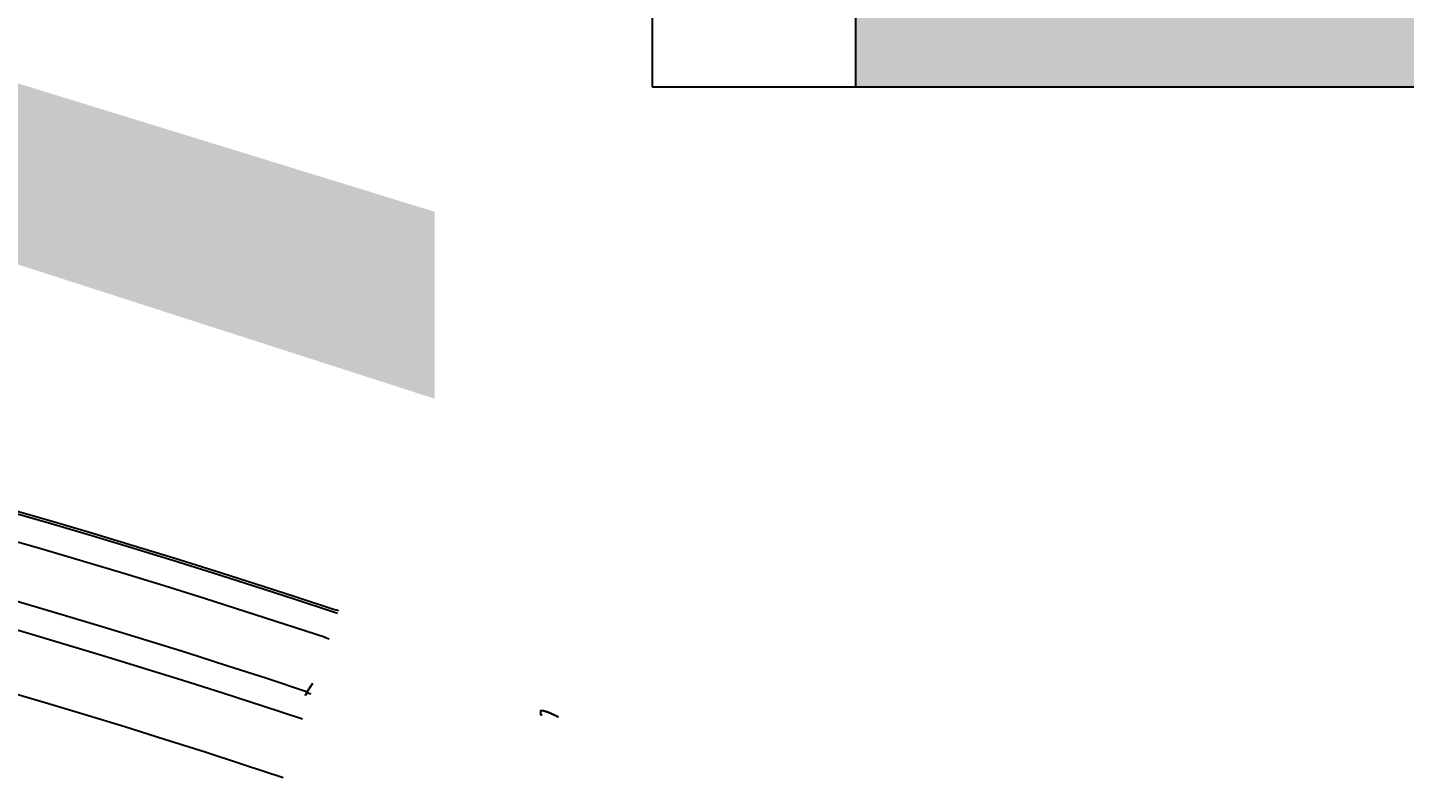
# Model space of a CAD drawing. Header units: millimetres. Extents: x 2698011 to 2856548, y 1019778 to 1210064.
# Drawn here: x 2792746.4 to 2792869.3, y 1124039.9 to 1124106.8 of the extents above; entities that cross this region are included whole.
import ezdxf
from ezdxf.enums import TextEntityAlignment as Align

# ---------------------------------------------------------------- set-up
doc = ezdxf.new("R2010")
doc.units = ezdxf.units.MM
doc.layers.add('_ textos', color=9, linetype='Continuous', lineweight=5)
for name, color, linetype in [('Bloques borde', 9, 'Continuous'), ('Y_ CAJAS', 9, 'Continuous'), ('Y_ Perfiles planta', 9, 'Continuous')]:
    doc.layers.add(name, color=color, linetype=linetype)
doc.styles.add('ARIAL NARROW', font='ARIALN.TTF')

# ---------------------------------------------------------------- blocks, each defined once
blk = doc.blocks.new('CO ALURA_  2500 tras 1120 CE ESQ - Inc')
at = {"layer": 'Bloques borde', "linetype": 'Continuous'}
for p, q in [((0.48018, -0.08459), (0.48058, -0.08445)), ((0.48018, -0.08459), (0.48058, -0.08445)), ((0.48021, -0.08454), (0.48076, -0.08542)), ((0.48021, -0.08454), (0.48076, -0.08542)), ((0.48062, -0.08454), (0.48061, -0.08454)), ((0.48062, -0.08454), (0.48061, -0.08454)), ((0.48188, -0.08948), (0.48222, -0.08937)), ((0.48188, -0.08948), (0.48222, -0.08937)), ((0.48269, -0.09174), (0.48297, -0.09165)), ((0.48269, -0.09174), (0.48297, -0.09165)), ((0.48304, -0.09187), (0.48278, -0.09196)), ((0.48304, -0.09187), (0.48278, -0.09196))]:
    blk.add_line(p, q, dxfattribs=at)
at = {"layer": 'Bloques borde'}
for points in [[(0.50267, -0.08236, 0), (0.50267, -0.08236, 0), (0.50267, -0.08237, 0), (0.50267, -0.08237, 0), (0.50267, -0.08237, 0), (0.50267, -0.08238, 0), (0.50267, -0.08238, 0), (0.50267, -0.08239, 0), (0.50267, -0.08239, 0), (0.50267, -0.0824, 0), (0.50267, -0.0824, 0), (0.50257, -0.08241, 0), (0.50257, -0.08241, 0), (0.50257, -0.08241, 0), (0.50257, -0.08242, 0), (0.50257, -0.08242, 0), (0.50257, -0.08243, 0), (0.50257, -0.08243, 0), (0.50257, -0.08244, 0), (0.50257, -0.08244, 0), (0.50257, -0.08244, 0), (0.50257, -0.08245, 0), (0.50257, -0.08245, 0), (0.50247, -0.08246, 0), (0.50247, -0.08246, 0), (0.50247, -0.08247, 0), (0.50247, -0.08247, 0), (0.50247, -0.08247, 0), (0.50247, -0.08248, 0), (0.50247, -0.08248, 0), (0.50247, -0.08249, 0), (0.50247, -0.08249, 0), (0.50247, -0.08249, 0), (0.50247, -0.0825, 0), (0.50247, -0.0825, 0), (0.50237, -0.08251, 0), (0.50237, -0.08251, 0), (0.50237, -0.08252, 0), (0.50237, -0.08252, 0), (0.50237, -0.08252, 0), (0.50237, -0.08253, 0), (0.50237, -0.08253, 0), (0.50237, -0.08253, 0), (0.50237, -0.08254, 0), (0.50237, -0.08254, 0), (0.50237, -0.08255, 0), (0.50237, -0.08255, 0), (0.50227, -0.08255, 0), (0.50227, -0.08256, 0), (0.50227, -0.08256, 0), (0.50227, -0.08257, 0), (0.50227, -0.08257, 0), (0.50227, -0.08257, 0), (0.50227, -0.08258, 0), (0.50227, -0.08258, 0), (0.50227, -0.08258, 0), (0.50227, -0.08259, 0), (0.50227, -0.08259, 0), (0.50227, -0.0826, 0), (0.50227, -0.0826, 0), (0.50217, -0.0826, 0), (0.50217, -0.08261, 0), (0.50217, -0.08261, 0), (0.50217, -0.08261, 0), (0.50217, -0.08262, 0), (0.50217, -0.08262, 0), (0.50217, -0.08263, 0), (0.50217, -0.08263, 0), (0.50217, -0.08263, 0), (0.50217, -0.08264, 0), (0.50217, -0.08264, 0), (0.50217, -0.08264, 0), (0.50217, -0.08265, 0), (0.50207, -0.08265, 0), (0.50207, -0.08265, 0), (0.50207, -0.08266, 0), (0.50207, -0.08266, 0), (0.50207, -0.08266, 0), (0.50207, -0.08267, 0), (0.50207, -0.08267, 0), (0.50207, -0.08267, 0), (0.50207, -0.08268, 0), (0.50207, -0.08268, 0), (0.50207, -0.08268, 0), (0.50207, -0.08269, 0), (0.50207, -0.08269, 0), (0.50207, -0.08269, 0), (0.50197, -0.0827, 0), (0.50197, -0.0827, 0), (0.50197, -0.0827, 0), (0.50197, -0.08271, 0), (0.50197, -0.08271, 0), (0.50197, -0.08271, 0), (0.50197, -0.08272, 0), (0.50197, -0.08272, 0), (0.50197, -0.08272, 0), (0.50197, -0.08272, 0), (0.50197, -0.08273, 0), (0.50197, -0.08273, 0), (0.50197, -0.08273, 0), (0.50197, -0.08274, 0), (0.50187, -0.08274, 0), (0.50187, -0.08274, 0), (0.50187, -0.08275, 0), (0.50187, -0.08275, 0), (0.50187, -0.08275, 0), (0.50187, -0.08275, 0), (0.50187, -0.08276, 0), (0.50187, -0.08276, 0), (0.50187, -0.08276, 0), (0.50187, -0.08276, 0), (0.50187, -0.08277, 0), (0.50187, -0.08277, 0), (0.50187, -0.08277, 0), (0.50187, -0.08278, 0), (0.50187, -0.08278, 0), (0.50177, -0.08278, 0), (0.50177, -0.08278, 0), (0.50177, -0.08279, 0), (0.50177, -0.08279, 0), (0.50177, -0.08279, 0), (0.50177, -0.08279, 0), (0.50177, -0.0828, 0), (0.50177, -0.0828, 0), (0.50177, -0.0828, 0), (0.50177, -0.0828, 0), (0.50177, -0.08281, 0), (0.50177, -0.08281, 0), (0.50177, -0.08281, 0), (0.50177, -0.08281, 0), (0.50177, -0.08282, 0), (0.50177, -0.08282, 0), (0.50167, -0.08282, 0), (0.50167, -0.08282, 0), (0.50167, -0.08283, 0), (0.50167, -0.08283, 0), (0.50167, -0.08283, 0), (0.50167, -0.08283, 0), (0.50167, -0.08283, 0), (0.50167, -0.08284, 0), (0.50167, -0.08284, 0), (0.50167, -0.08284, 0), (0.50167, -0.08284, 0), (0.50167, -0.08285, 0), (0.50167, -0.08285, 0), (0.50167, -0.08285, 0), (0.50167, -0.08285, 0), (0.50167, -0.08285, 0), (0.50157, -0.08286, 0), (0.50157, -0.08286, 0), (0.50157, -0.08286, 0), (0.50157, -0.08286, 0), (0.50157, -0.08286, 0), (0.50157, -0.08287, 0), (0.50157, -0.08287, 0), (0.50157, -0.08287, 0), (0.50157, -0.08287, 0), (0.50157, -0.08287, 0), (0.50157, -0.08287, 0), (0.50157, -0.08288, 0), (0.50157, -0.08288, 0), (0.50157, -0.08288, 0), (0.50157, -0.08288, 0), (0.50157, -0.08288, 0), (0.50157, -0.08288, 0), (0.50157, -0.08289, 0), (0.50157, -0.08289, 0), (0.50147, -0.08289, 0), (0.50147, -0.08289, 0), (0.50147, -0.08289, 0), (0.50147, -0.08289, 0), (0.50147, -0.0829, 0), (0.50147, -0.0829, 0), (0.50147, -0.0829, 0), (0.50147, -0.0829, 0), (0.50147, -0.0829, 0), (0.50147, -0.0829, 0), (0.50147, -0.08291, 0), (0.50147, -0.08291, 0), (0.50147, -0.08291, 0), (0.50147, -0.08291, 0), (0.50147, -0.08291, 0), (0.50147, -0.08291, 0), (0.50147, -0.08291, 0), (0.50147, -0.08291, 0), (0.50147, -0.08292, 0), (0.50147, -0.08292, 0), (0.50137, -0.08292, 0), (0.50137, -0.08292, 0), (0.50137, -0.08292, 0), (0.50137, -0.08292, 0), (0.50137, -0.08292, 0), (0.50137, -0.08292, 0), (0.50137, -0.08293, 0), (0.50137, -0.08293, 0), (0.50137, -0.08293, 0), (0.50137, -0.08293, 0), (0.50137, -0.08293, 0), (0.50137, -0.08293, 0), (0.50137, -0.08293, 0), (0.50137, -0.08293, 0), (0.50137, -0.08293, 0), (0.50137, -0.08293, 0), (0.50137, -0.08294, 0), (0.50137, -0.08294, 0), (0.50137, -0.08294, 0), (0.50137, -0.08294, 0), (0.50137, -0.08294, 0), (0.50137, -0.08294, 0), (0.50127, -0.08294, 0), (0.50127, -0.08294, 0), (0.50127, -0.08294, 0), (0.50127, -0.08294, 0), (0.50127, -0.08294, 0), (0.50127, -0.08294, 0), (0.50127, -0.08294, 0), (0.50127, -0.08295, 0), (0.50127, -0.08295, 0), (0.50127, -0.08295, 0), (0.50127, -0.08295, 0), (0.50127, -0.08295, 0), (0.50127, -0.08295, 0), (0.50127, -0.08295, 0), (0.50127, -0.08295, 0), (0.50127, -0.08295, 0), (0.50127, -0.08295, 0), (0.50127, -0.08295, 0), (0.50127, -0.08295, 0), (0.50127, -0.08295, 0), (0.50127, -0.08295, 0), (0.50127, -0.08295, 0), (0.50127, -0.08295, 0), (0.50127, -0.08295, 0), (0.50127, -0.08295, 0), (0.50127, -0.08295, 0), (0.50117, -0.08295, 0), (0.50117, -0.08295, 0), (0.50117, -0.08295, 0), (0.50117, -0.08295, 0), (0.50117, -0.08295, 0), (0.50117, -0.08295, 0), (0.50117, -0.08295, 0), (0.50117, -0.08295, 0), (0.50117, -0.08295, 0), (0.50117, -0.08295, 0), (0.50117, -0.08295, 0), (0.50117, -0.08295, 0), (0.50117, -0.08295, 0), (0.50117, -0.08295, 0), (0.50117, -0.08295, 0), (0.50117, -0.08295, 0), (0.50117, -0.08295, 0), (0.50117, -0.08295, 0), (0.50117, -0.08295, 0), (0.50117, -0.08295, 0), (0.50117, -0.08295, 0), (0.50117, -0.08295, 0), (0.50117, -0.08295, 0), (0.50117, -0.08295, 0), (0.50117, -0.08295, 0), (0.50117, -0.08295, 0), (0.50117, -0.08295, 0), (0.50117, -0.08295, 0), (0.50117, -0.08295, 0), (0.50117, -0.08295, 0), (0.50117, -0.08295, 0), (0.50117, -0.08295, 0), (0.50117, -0.08295, 0), (0.50117, -0.08295, 0), (0.50117, -0.08295, 0), (0.50107, -0.08295, 0), (0.50107, -0.08295, 0), (0.50107, -0.08295, 0), (0.50107, -0.08295, 0), (0.50107, -0.08295, 0), (0.50107, -0.08294, 0), (0.50107, -0.08294, 0), (0.50107, -0.08294, 0), (0.50107, -0.08294, 0), (0.50107, -0.08294, 0), (0.50107, -0.08294, 0), (0.50107, -0.08294, 0), (0.50107, -0.08294, 0), (0.50107, -0.08294, 0), (0.50107, -0.08294, 0), (0.50107, -0.08294, 0), (0.50107, -0.08294, 0), (0.50107, -0.08294, 0), (0.50107, -0.08293, 0), (0.50107, -0.08293, 0), (0.50107, -0.08293, 0), (0.50107, -0.08293, 0), (0.50107, -0.08293, 0), (0.50107, -0.08293, 0), (0.50107, -0.08293, 0), (0.50107, -0.08293, 0), (0.50107, -0.08293, 0), (0.50107, -0.08293, 0), (0.50107, -0.08292, 0), (0.50107, -0.08292, 0), (0.50107, -0.08292, 0), (0.50107, -0.08292, 0), (0.50107, -0.08292, 0), (0.50107, -0.08292, 0), (0.50107, -0.08292, 0), (0.50107, -0.08292, 0), (0.50107, -0.08291, 0), (0.50107, -0.08291, 0), (0.50107, -0.08291, 0), (0.50107, -0.08291, 0), (0.50107, -0.08291, 0), (0.50107, -0.08291, 0), (0.50107, -0.08291, 0), (0.50107, -0.0829, 0), (0.50107, -0.0829, 0), (0.50107, -0.0829, 0), (0.50107, -0.0829, 0), (0.50107, -0.0829, 0), (0.50107, -0.0829, 0), (0.50107, -0.0829, 0), (0.50107, -0.08289, 0), (0.50107, -0.08289, 0), (0.50107, -0.08289, 0), (0.50107, -0.08289, 0), (0.50107, -0.08289, 0), (0.50107, -0.08289, 0), (0.50107, -0.08288, 0), (0.50107, -0.08288, 0), (0.50107, -0.08288, 0), (0.50107, -0.08288, 0), (0.50107, -0.08288, 0), (0.50107, -0.08288, 0), (0.50107, -0.08287, 0), (0.50107, -0.08287, 0), (0.50107, -0.08287, 0), (0.50107, -0.08287, 0), (0.50107, -0.08287, 0), (0.50107, -0.08286, 0), (0.50107, -0.08286, 0), (0.50107, -0.08286, 0), (0.50107, -0.08286, 0), (0.50107, -0.08286, 0), (0.50107, -0.08285, 0), (0.50107, -0.08285, 0), (0.50107, -0.08285, 0), (0.50107, -0.08285, 0), (0.50107, -0.08285, 0), (0.50107, -0.08284, 0), (0.50107, -0.08284, 0), (0.50107, -0.08284, 0), (0.50107, -0.08284, 0), (0.50107, -0.08283, 0), (0.50107, -0.08283, 0), (0.50107, -0.08283, 0), (0.50107, -0.08283, 0), (0.50107, -0.08283, 0), (0.50107, -0.08282, 0), (0.50107, -0.08282, 0), (0.50107, -0.08282, 0), (0.50107, -0.08282, 0), (0.50107, -0.08281, 0), (0.50107, -0.08281, 0), (0.50107, -0.08281, 0), (0.50107, -0.08281, 0), (0.50107, -0.0828, 0), (0.50107, -0.0828, 0), (0.50107, -0.0828, 0), (0.50107, -0.0828, 0), (0.50107, -0.08279, 0), (0.50107, -0.08279, 0), (0.50107, -0.08279, 0), (0.50107, -0.08279, 0), (0.50107, -0.08278, 0), (0.50107, -0.08278, 0), (0.50107, -0.08278, 0), (0.50107, -0.08278, 0), (0.50107, -0.08277, 0), (0.50107, -0.08277, 0), (0.50107, -0.08277, 0), (0.50107, -0.08276, 0), (0.50107, -0.08276, 0), (0.50107, -0.08276, 0), (0.50107, -0.08276, 0), (0.50107, -0.08275, 0), (0.50107, -0.08275, 0), (0.50107, -0.08275, 0), (0.50107, -0.08274, 0), (0.50107, -0.08274, 0), (0.50107, -0.08274, 0), (0.50107, -0.08274, 0), (0.50107, -0.08273, 0), (0.50107, -0.08273, 0), (0.50107, -0.08273, 0), (0.50107, -0.08272, 0), (0.50107, -0.08272, 0), (0.50107, -0.08272, 0), (0.50107, -0.08271, 0), (0.50107, -0.08271, 0), (0.50107, -0.08271, 0), (0.50107, -0.08271, 0), (0.50107, -0.0827, 0), (0.50107, -0.0827, 0), (0.50107, -0.0827, 0), (0.50107, -0.08269, 0), (0.50107, -0.08269, 0), (0.50107, -0.08269, 0), (0.50107, -0.08268, 0), (0.50107, -0.08268, 0), (0.50107, -0.08268, 0), (0.50107, -0.08267, 0), (0.50107, -0.08267, 0), (0.50107, -0.08267, 0), (0.50107, -0.08266, 0), (0.50107, -0.08266, 0), (0.50107, -0.08266, 0), (0.50107, -0.08265, 0), (0.50107, -0.08265, 0), (0.50107, -0.08265, 0), (0.50107, -0.08264, 0), (0.50107, -0.08264, 0), (0.50107, -0.08264, 0), (0.50107, -0.08263, 0), (0.50107, -0.08263, 0), (0.50107, -0.08262, 0), (0.50107, -0.08262, 0), (0.50107, -0.08262, 0), (0.50107, -0.08261, 0), (0.50107, -0.08261, 0), (0.50107, -0.08261, 0), (0.50107, -0.0826, 0), (0.50107, -0.0826, 0), (0.50107, -0.0826, 0), (0.50117, -0.08259, 0), (0.50117, -0.08259, 0), (0.50117, -0.08258, 0), (0.50117, -0.08258, 0), (0.50117, -0.08258, 0), (0.50117, -0.08257, 0), (0.50117, -0.08257, 0), (0.50117, -0.08257, 0), (0.50117, -0.08256, 0), (0.50117, -0.08256, 0), (0.50117, -0.08255, 0), (0.50117, -0.08255, 0), (0.50117, -0.08255, 0), (0.50117, -0.08254, 0), (0.50117, -0.08254, 0), (0.50117, -0.08253, 0)], [(0.50267, -0.08236, 0), (0.50267, -0.08236, 0), (0.50267, -0.08237, 0), (0.50267, -0.08237, 0), (0.50267, -0.08237, 0), (0.50267, -0.08238, 0), (0.50267, -0.08238, 0), (0.50267, -0.08239, 0), (0.50267, -0.08239, 0), (0.50267, -0.0824, 0), (0.50267, -0.0824, 0), (0.50257, -0.08241, 0), (0.50257, -0.08241, 0), (0.50257, -0.08241, 0), (0.50257, -0.08242, 0), (0.50257, -0.08242, 0), (0.50257, -0.08243, 0), (0.50257, -0.08243, 0), (0.50257, -0.08244, 0), (0.50257, -0.08244, 0), (0.50257, -0.08244, 0), (0.50257, -0.08245, 0), (0.50257, -0.08245, 0), (0.50247, -0.08246, 0), (0.50247, -0.08246, 0), (0.50247, -0.08247, 0), (0.50247, -0.08247, 0), (0.50247, -0.08247, 0), (0.50247, -0.08248, 0), (0.50247, -0.08248, 0), (0.50247, -0.08249, 0), (0.50247, -0.08249, 0), (0.50247, -0.08249, 0), (0.50247, -0.0825, 0), (0.50247, -0.0825, 0), (0.50237, -0.08251, 0), (0.50237, -0.08251, 0), (0.50237, -0.08252, 0), (0.50237, -0.08252, 0), (0.50237, -0.08252, 0), (0.50237, -0.08253, 0), (0.50237, -0.08253, 0), (0.50237, -0.08253, 0), (0.50237, -0.08254, 0), (0.50237, -0.08254, 0), (0.50237, -0.08255, 0), (0.50237, -0.08255, 0), (0.50227, -0.08255, 0), (0.50227, -0.08256, 0), (0.50227, -0.08256, 0), (0.50227, -0.08257, 0), (0.50227, -0.08257, 0), (0.50227, -0.08257, 0), (0.50227, -0.08258, 0), (0.50227, -0.08258, 0), (0.50227, -0.08258, 0), (0.50227, -0.08259, 0), (0.50227, -0.08259, 0), (0.50227, -0.0826, 0), (0.50227, -0.0826, 0), (0.50217, -0.0826, 0), (0.50217, -0.08261, 0), (0.50217, -0.08261, 0), (0.50217, -0.08261, 0), (0.50217, -0.08262, 0), (0.50217, -0.08262, 0), (0.50217, -0.08263, 0), (0.50217, -0.08263, 0), (0.50217, -0.08263, 0), (0.50217, -0.08264, 0), (0.50217, -0.08264, 0), (0.50217, -0.08264, 0), (0.50217, -0.08265, 0), (0.50207, -0.08265, 0), (0.50207, -0.08265, 0), (0.50207, -0.08266, 0), (0.50207, -0.08266, 0), (0.50207, -0.08266, 0), (0.50207, -0.08267, 0), (0.50207, -0.08267, 0), (0.50207, -0.08267, 0), (0.50207, -0.08268, 0), (0.50207, -0.08268, 0), (0.50207, -0.08268, 0), (0.50207, -0.08269, 0), (0.50207, -0.08269, 0), (0.50207, -0.08269, 0), (0.50197, -0.0827, 0), (0.50197, -0.0827, 0), (0.50197, -0.0827, 0), (0.50197, -0.08271, 0), (0.50197, -0.08271, 0), (0.50197, -0.08271, 0), (0.50197, -0.08272, 0), (0.50197, -0.08272, 0), (0.50197, -0.08272, 0), (0.50197, -0.08272, 0), (0.50197, -0.08273, 0), (0.50197, -0.08273, 0), (0.50197, -0.08273, 0), (0.50197, -0.08274, 0), (0.50187, -0.08274, 0), (0.50187, -0.08274, 0), (0.50187, -0.08275, 0), (0.50187, -0.08275, 0), (0.50187, -0.08275, 0), (0.50187, -0.08275, 0), (0.50187, -0.08276, 0), (0.50187, -0.08276, 0), (0.50187, -0.08276, 0), (0.50187, -0.08276, 0), (0.50187, -0.08277, 0), (0.50187, -0.08277, 0), (0.50187, -0.08277, 0), (0.50187, -0.08278, 0), (0.50187, -0.08278, 0), (0.50177, -0.08278, 0), (0.50177, -0.08278, 0), (0.50177, -0.08279, 0), (0.50177, -0.08279, 0), (0.50177, -0.08279, 0), (0.50177, -0.08279, 0), (0.50177, -0.0828, 0), (0.50177, -0.0828, 0), (0.50177, -0.0828, 0), (0.50177, -0.0828, 0), (0.50177, -0.08281, 0), (0.50177, -0.08281, 0), (0.50177, -0.08281, 0), (0.50177, -0.08281, 0), (0.50177, -0.08282, 0), (0.50177, -0.08282, 0), (0.50167, -0.08282, 0), (0.50167, -0.08282, 0), (0.50167, -0.08283, 0), (0.50167, -0.08283, 0), (0.50167, -0.08283, 0), (0.50167, -0.08283, 0), (0.50167, -0.08283, 0), (0.50167, -0.08284, 0), (0.50167, -0.08284, 0), (0.50167, -0.08284, 0), (0.50167, -0.08284, 0), (0.50167, -0.08285, 0), (0.50167, -0.08285, 0), (0.50167, -0.08285, 0), (0.50167, -0.08285, 0), (0.50167, -0.08285, 0), (0.50157, -0.08286, 0), (0.50157, -0.08286, 0), (0.50157, -0.08286, 0), (0.50157, -0.08286, 0), (0.50157, -0.08286, 0), (0.50157, -0.08287, 0), (0.50157, -0.08287, 0), (0.50157, -0.08287, 0), (0.50157, -0.08287, 0), (0.50157, -0.08287, 0), (0.50157, -0.08287, 0), (0.50157, -0.08288, 0), (0.50157, -0.08288, 0), (0.50157, -0.08288, 0), (0.50157, -0.08288, 0), (0.50157, -0.08288, 0), (0.50157, -0.08288, 0), (0.50157, -0.08289, 0), (0.50157, -0.08289, 0), (0.50147, -0.08289, 0), (0.50147, -0.08289, 0), (0.50147, -0.08289, 0), (0.50147, -0.08289, 0), (0.50147, -0.0829, 0), (0.50147, -0.0829, 0), (0.50147, -0.0829, 0), (0.50147, -0.0829, 0), (0.50147, -0.0829, 0), (0.50147, -0.0829, 0), (0.50147, -0.08291, 0), (0.50147, -0.08291, 0), (0.50147, -0.08291, 0), (0.50147, -0.08291, 0), (0.50147, -0.08291, 0), (0.50147, -0.08291, 0), (0.50147, -0.08291, 0), (0.50147, -0.08291, 0), (0.50147, -0.08292, 0), (0.50147, -0.08292, 0), (0.50137, -0.08292, 0), (0.50137, -0.08292, 0), (0.50137, -0.08292, 0), (0.50137, -0.08292, 0), (0.50137, -0.08292, 0), (0.50137, -0.08292, 0), (0.50137, -0.08293, 0), (0.50137, -0.08293, 0), (0.50137, -0.08293, 0), (0.50137, -0.08293, 0), (0.50137, -0.08293, 0), (0.50137, -0.08293, 0), (0.50137, -0.08293, 0), (0.50137, -0.08293, 0), (0.50137, -0.08293, 0), (0.50137, -0.08293, 0), (0.50137, -0.08294, 0), (0.50137, -0.08294, 0), (0.50137, -0.08294, 0), (0.50137, -0.08294, 0), (0.50137, -0.08294, 0), (0.50137, -0.08294, 0), (0.50127, -0.08294, 0), (0.50127, -0.08294, 0), (0.50127, -0.08294, 0), (0.50127, -0.08294, 0), (0.50127, -0.08294, 0), (0.50127, -0.08294, 0), (0.50127, -0.08294, 0), (0.50127, -0.08295, 0), (0.50127, -0.08295, 0), (0.50127, -0.08295, 0), (0.50127, -0.08295, 0), (0.50127, -0.08295, 0), (0.50127, -0.08295, 0), (0.50127, -0.08295, 0), (0.50127, -0.08295, 0), (0.50127, -0.08295, 0), (0.50127, -0.08295, 0), (0.50127, -0.08295, 0), (0.50127, -0.08295, 0), (0.50127, -0.08295, 0), (0.50127, -0.08295, 0), (0.50127, -0.08295, 0), (0.50127, -0.08295, 0), (0.50127, -0.08295, 0), (0.50127, -0.08295, 0), (0.50127, -0.08295, 0), (0.50117, -0.08295, 0), (0.50117, -0.08295, 0), (0.50117, -0.08295, 0), (0.50117, -0.08295, 0), (0.50117, -0.08295, 0), (0.50117, -0.08295, 0), (0.50117, -0.08295, 0), (0.50117, -0.08295, 0), (0.50117, -0.08295, 0), (0.50117, -0.08295, 0), (0.50117, -0.08295, 0), (0.50117, -0.08295, 0), (0.50117, -0.08295, 0), (0.50117, -0.08295, 0), (0.50117, -0.08295, 0), (0.50117, -0.08295, 0), (0.50117, -0.08295, 0), (0.50117, -0.08295, 0), (0.50117, -0.08295, 0), (0.50117, -0.08295, 0), (0.50117, -0.08295, 0), (0.50117, -0.08295, 0), (0.50117, -0.08295, 0), (0.50117, -0.08295, 0), (0.50117, -0.08295, 0), (0.50117, -0.08295, 0), (0.50117, -0.08295, 0), (0.50117, -0.08295, 0), (0.50117, -0.08295, 0), (0.50117, -0.08295, 0), (0.50117, -0.08295, 0), (0.50117, -0.08295, 0), (0.50117, -0.08295, 0), (0.50117, -0.08295, 0), (0.50117, -0.08295, 0), (0.50107, -0.08295, 0), (0.50107, -0.08295, 0), (0.50107, -0.08295, 0), (0.50107, -0.08295, 0), (0.50107, -0.08295, 0), (0.50107, -0.08294, 0), (0.50107, -0.08294, 0), (0.50107, -0.08294, 0), (0.50107, -0.08294, 0), (0.50107, -0.08294, 0), (0.50107, -0.08294, 0), (0.50107, -0.08294, 0), (0.50107, -0.08294, 0), (0.50107, -0.08294, 0), (0.50107, -0.08294, 0), (0.50107, -0.08294, 0), (0.50107, -0.08294, 0), (0.50107, -0.08294, 0), (0.50107, -0.08293, 0), (0.50107, -0.08293, 0), (0.50107, -0.08293, 0), (0.50107, -0.08293, 0), (0.50107, -0.08293, 0), (0.50107, -0.08293, 0), (0.50107, -0.08293, 0), (0.50107, -0.08293, 0), (0.50107, -0.08293, 0), (0.50107, -0.08293, 0), (0.50107, -0.08292, 0), (0.50107, -0.08292, 0), (0.50107, -0.08292, 0), (0.50107, -0.08292, 0), (0.50107, -0.08292, 0), (0.50107, -0.08292, 0), (0.50107, -0.08292, 0), (0.50107, -0.08292, 0), (0.50107, -0.08291, 0), (0.50107, -0.08291, 0), (0.50107, -0.08291, 0), (0.50107, -0.08291, 0), (0.50107, -0.08291, 0), (0.50107, -0.08291, 0), (0.50107, -0.08291, 0), (0.50107, -0.0829, 0), (0.50107, -0.0829, 0), (0.50107, -0.0829, 0), (0.50107, -0.0829, 0), (0.50107, -0.0829, 0), (0.50107, -0.0829, 0), (0.50107, -0.0829, 0), (0.50107, -0.08289, 0), (0.50107, -0.08289, 0), (0.50107, -0.08289, 0), (0.50107, -0.08289, 0), (0.50107, -0.08289, 0), (0.50107, -0.08289, 0), (0.50107, -0.08288, 0), (0.50107, -0.08288, 0), (0.50107, -0.08288, 0), (0.50107, -0.08288, 0), (0.50107, -0.08288, 0), (0.50107, -0.08288, 0), (0.50107, -0.08287, 0), (0.50107, -0.08287, 0), (0.50107, -0.08287, 0), (0.50107, -0.08287, 0), (0.50107, -0.08287, 0), (0.50107, -0.08286, 0), (0.50107, -0.08286, 0), (0.50107, -0.08286, 0), (0.50107, -0.08286, 0), (0.50107, -0.08286, 0), (0.50107, -0.08285, 0), (0.50107, -0.08285, 0), (0.50107, -0.08285, 0), (0.50107, -0.08285, 0), (0.50107, -0.08285, 0), (0.50107, -0.08284, 0), (0.50107, -0.08284, 0), (0.50107, -0.08284, 0), (0.50107, -0.08284, 0), (0.50107, -0.08283, 0), (0.50107, -0.08283, 0), (0.50107, -0.08283, 0), (0.50107, -0.08283, 0), (0.50107, -0.08283, 0), (0.50107, -0.08282, 0), (0.50107, -0.08282, 0), (0.50107, -0.08282, 0), (0.50107, -0.08282, 0), (0.50107, -0.08281, 0), (0.50107, -0.08281, 0), (0.50107, -0.08281, 0), (0.50107, -0.08281, 0), (0.50107, -0.0828, 0), (0.50107, -0.0828, 0), (0.50107, -0.0828, 0), (0.50107, -0.0828, 0), (0.50107, -0.08279, 0), (0.50107, -0.08279, 0), (0.50107, -0.08279, 0), (0.50107, -0.08279, 0), (0.50107, -0.08278, 0), (0.50107, -0.08278, 0), (0.50107, -0.08278, 0), (0.50107, -0.08278, 0), (0.50107, -0.08277, 0), (0.50107, -0.08277, 0), (0.50107, -0.08277, 0), (0.50107, -0.08276, 0), (0.50107, -0.08276, 0), (0.50107, -0.08276, 0), (0.50107, -0.08276, 0), (0.50107, -0.08275, 0), (0.50107, -0.08275, 0), (0.50107, -0.08275, 0), (0.50107, -0.08274, 0), (0.50107, -0.08274, 0), (0.50107, -0.08274, 0), (0.50107, -0.08274, 0), (0.50107, -0.08273, 0), (0.50107, -0.08273, 0), (0.50107, -0.08273, 0), (0.50107, -0.08272, 0), (0.50107, -0.08272, 0), (0.50107, -0.08272, 0), (0.50107, -0.08271, 0), (0.50107, -0.08271, 0), (0.50107, -0.08271, 0), (0.50107, -0.08271, 0), (0.50107, -0.0827, 0), (0.50107, -0.0827, 0), (0.50107, -0.0827, 0), (0.50107, -0.08269, 0), (0.50107, -0.08269, 0), (0.50107, -0.08269, 0), (0.50107, -0.08268, 0), (0.50107, -0.08268, 0), (0.50107, -0.08268, 0), (0.50107, -0.08267, 0), (0.50107, -0.08267, 0), (0.50107, -0.08267, 0), (0.50107, -0.08266, 0), (0.50107, -0.08266, 0), (0.50107, -0.08266, 0), (0.50107, -0.08265, 0), (0.50107, -0.08265, 0), (0.50107, -0.08265, 0), (0.50107, -0.08264, 0), (0.50107, -0.08264, 0), (0.50107, -0.08264, 0), (0.50107, -0.08263, 0), (0.50107, -0.08263, 0), (0.50107, -0.08262, 0), (0.50107, -0.08262, 0), (0.50107, -0.08262, 0), (0.50107, -0.08261, 0), (0.50107, -0.08261, 0), (0.50107, -0.08261, 0), (0.50107, -0.0826, 0), (0.50107, -0.0826, 0), (0.50107, -0.0826, 0), (0.50117, -0.08259, 0), (0.50117, -0.08259, 0), (0.50117, -0.08258, 0), (0.50117, -0.08258, 0), (0.50117, -0.08258, 0), (0.50117, -0.08257, 0), (0.50117, -0.08257, 0), (0.50117, -0.08257, 0), (0.50117, -0.08256, 0), (0.50117, -0.08256, 0), (0.50117, -0.08255, 0), (0.50117, -0.08255, 0), (0.50117, -0.08255, 0), (0.50117, -0.08254, 0), (0.50117, -0.08254, 0), (0.50117, -0.08253, 0)], [(0.48017, -0.08467, 0), (0.48017, -0.08467, 0), (0.48017, -0.08467, 0), (0.48017, -0.08467, 0), (0.48017, -0.08467, 0), (0.48017, -0.08467, 0), (0.48017, -0.08467, 0), (0.48017, -0.08467, 0), (0.48017, -0.08467, 0), (0.48017, -0.08467, 0), (0.48017, -0.08467, 0), (0.48017, -0.08467, 0), (0.48017, -0.08467, 0), (0.48017, -0.08466, 0), (0.48017, -0.08466, 0), (0.48017, -0.08466, 0), (0.48017, -0.08466, 0), (0.48017, -0.08466, 0), (0.48017, -0.08466, 0), (0.48017, -0.08466, 0), (0.48017, -0.08466, 0), (0.48017, -0.08466, 0), (0.48017, -0.08466, 0), (0.48017, -0.08466, 0), (0.48017, -0.08466, 0), (0.48017, -0.08466, 0), (0.48017, -0.08466, 0), (0.48017, -0.08465, 0), (0.48017, -0.08465, 0), (0.48017, -0.08465, 0), (0.48017, -0.08465, 0), (0.48017, -0.08465, 0), (0.48017, -0.08465, 0), (0.48017, -0.08465, 0), (0.48017, -0.08465, 0), (0.48017, -0.08465, 0), (0.48017, -0.08465, 0), (0.48017, -0.08465, 0), (0.48017, -0.08464, 0), (0.48017, -0.08464, 0), (0.48017, -0.08464, 0), (0.48017, -0.08464, 0), (0.48017, -0.08464, 0), (0.48017, -0.08464, 0), (0.48017, -0.08464, 0), (0.48017, -0.08464, 0), (0.48017, -0.08464, 0), (0.48017, -0.08463, 0), (0.48017, -0.08463, 0), (0.48017, -0.08463, 0), (0.48017, -0.08463, 0), (0.48017, -0.08463, 0), (0.48017, -0.08463, 0), (0.48017, -0.08463, 0), (0.48017, -0.08463, 0), (0.48017, -0.08463, 0), (0.48017, -0.08462, 0), (0.48017, -0.08462, 0), (0.48017, -0.08462, 0), (0.48017, -0.08462, 0), (0.48017, -0.08462, 0), (0.48017, -0.08462, 0), (0.48017, -0.08462, 0), (0.48017, -0.08461, 0), (0.48017, -0.08461, 0), (0.48017, -0.08461, 0), (0.48017, -0.08461, 0), (0.48017, -0.08461, 0), (0.48017, -0.08461, 0), (0.48017, -0.08461, 0), (0.48017, -0.0846, 0), (0.48017, -0.0846, 0), (0.48017, -0.0846, 0), (0.48017, -0.0846, 0), (0.48017, -0.0846, 0), (0.48017, -0.0846, 0), (0.48017, -0.0846, 0), (0.48017, -0.08459, 0), (0.48017, -0.08459, 0), (0.48017, -0.08459, 0), (0.48017, -0.08459, 0), (0.48017, -0.08459, 0), (0.48017, -0.08459, 0), (0.48017, -0.08458, 0), (0.48017, -0.08458, 0), (0.48017, -0.08458, 0), (0.48017, -0.08458, 0), (0.48017, -0.08458, 0), (0.48017, -0.08458, 0), (0.48017, -0.08457, 0), (0.48017, -0.08457, 0), (0.48017, -0.08457, 0), (0.48017, -0.08457, 0), (0.48017, -0.08457, 0), (0.48017, -0.08456, 0), (0.48017, -0.08456, 0), (0.48017, -0.08456, 0), (0.48017, -0.08456, 0), (0.48017, -0.08456, 0), (0.48017, -0.08455, 0), (0.48017, -0.08455, 0), (0.48017, -0.08455, 0), (0.48017, -0.08455, 0), (0.48017, -0.08455, 0), (0.48017, -0.08454, 0), (0.48017, -0.08454, 0), (0.48017, -0.08454, 0), (0.48017, -0.08454, 0), (0.48017, -0.08454, 0), (0.48017, -0.08453, 0), (0.48017, -0.08453, 0), (0.48017, -0.08453, 0), (0.48017, -0.08453, 0), (0.48017, -0.08453, 0), (0.48017, -0.08452, 0), (0.48017, -0.08452, 0), (0.48017, -0.08452, 0), (0.48017, -0.08452, 0), (0.48017, -0.08451, 0), (0.48017, -0.08451, 0), (0.48017, -0.08451, 0), (0.48017, -0.08451, 0), (0.48017, -0.08451, 0), (0.48017, -0.0845, 0), (0.48017, -0.0845, 0), (0.48017, -0.0845, 0), (0.48017, -0.0845, 0), (0.48017, -0.08449, 0), (0.48017, -0.08449, 0), (0.48017, -0.08449, 0), (0.48017, -0.08449, 0), (0.48017, -0.08448, 0), (0.48017, -0.08448, 0), (0.48017, -0.08448, 0), (0.48017, -0.08448, 0), (0.48017, -0.08447, 0), (0.48017, -0.08447, 0), (0.48017, -0.08447, 0), (0.48017, -0.08447, 0), (0.48017, -0.08446, 0), (0.48017, -0.08446, 0), (0.48017, -0.08446, 0), (0.48017, -0.08446, 0), (0.48017, -0.08445, 0), (0.48017, -0.08445, 0), (0.48017, -0.08445, 0), (0.48017, -0.08445, 0), (0.48017, -0.08444, 0), (0.48017, -0.08444, 0), (0.48017, -0.08444, 0), (0.48017, -0.08444, 0), (0.48017, -0.08443, 0), (0.48017, -0.08443, 0), (0.48017, -0.08443, 0), (0.48017, -0.08442, 0), (0.48017, -0.08442, 0), (0.48017, -0.08442, 0), (0.48017, -0.08442, 0), (0.48017, -0.08441, 0), (0.48017, -0.08441, 0), (0.48017, -0.08441, 0), (0.48017, -0.0844, 0), (0.48017, -0.0844, 0), (0.48017, -0.0844, 0), (0.48017, -0.0844, 0), (0.48017, -0.08439, 0), (0.48017, -0.08439, 0), (0.48017, -0.08439, 0), (0.48017, -0.08438, 0), (0.48017, -0.08438, 0), (0.48007, -0.08438, 0), (0.48007, -0.08438, 0), (0.48007, -0.08437, 0), (0.48007, -0.08437, 0), (0.48007, -0.08437, 0), (0.48007, -0.08436, 0), (0.48007, -0.08436, 0), (0.48007, -0.08436, 0), (0.48007, -0.08435, 0), (0.48007, -0.08435, 0), (0.48007, -0.08435, 0), (0.48007, -0.08434, 0), (0.48007, -0.08434, 0), (0.48007, -0.08434, 0), (0.48007, -0.08434, 0), (0.48007, -0.08433, 0), (0.48007, -0.08433, 0), (0.48007, -0.08433, 0), (0.48007, -0.08432, 0), (0.48007, -0.08432, 0), (0.48007, -0.08432, 0), (0.48007, -0.08431, 0)], [(0.48017, -0.08467, 0), (0.48017, -0.08467, 0), (0.48017, -0.08467, 0), (0.48017, -0.08467, 0), (0.48017, -0.08467, 0), (0.48017, -0.08467, 0), (0.48017, -0.08467, 0), (0.48017, -0.08467, 0), (0.48017, -0.08467, 0), (0.48017, -0.08467, 0), (0.48017, -0.08467, 0), (0.48017, -0.08467, 0), (0.48017, -0.08467, 0), (0.48017, -0.08466, 0), (0.48017, -0.08466, 0), (0.48017, -0.08466, 0), (0.48017, -0.08466, 0), (0.48017, -0.08466, 0), (0.48017, -0.08466, 0), (0.48017, -0.08466, 0), (0.48017, -0.08466, 0), (0.48017, -0.08466, 0), (0.48017, -0.08466, 0), (0.48017, -0.08466, 0), (0.48017, -0.08466, 0), (0.48017, -0.08466, 0), (0.48017, -0.08466, 0), (0.48017, -0.08465, 0), (0.48017, -0.08465, 0), (0.48017, -0.08465, 0), (0.48017, -0.08465, 0), (0.48017, -0.08465, 0), (0.48017, -0.08465, 0), (0.48017, -0.08465, 0), (0.48017, -0.08465, 0), (0.48017, -0.08465, 0), (0.48017, -0.08465, 0), (0.48017, -0.08465, 0), (0.48017, -0.08464, 0), (0.48017, -0.08464, 0), (0.48017, -0.08464, 0), (0.48017, -0.08464, 0), (0.48017, -0.08464, 0), (0.48017, -0.08464, 0), (0.48017, -0.08464, 0), (0.48017, -0.08464, 0), (0.48017, -0.08464, 0), (0.48017, -0.08463, 0), (0.48017, -0.08463, 0), (0.48017, -0.08463, 0), (0.48017, -0.08463, 0), (0.48017, -0.08463, 0), (0.48017, -0.08463, 0), (0.48017, -0.08463, 0), (0.48017, -0.08463, 0), (0.48017, -0.08463, 0), (0.48017, -0.08462, 0), (0.48017, -0.08462, 0), (0.48017, -0.08462, 0), (0.48017, -0.08462, 0), (0.48017, -0.08462, 0), (0.48017, -0.08462, 0), (0.48017, -0.08462, 0), (0.48017, -0.08461, 0), (0.48017, -0.08461, 0), (0.48017, -0.08461, 0), (0.48017, -0.08461, 0), (0.48017, -0.08461, 0), (0.48017, -0.08461, 0), (0.48017, -0.08461, 0), (0.48017, -0.0846, 0), (0.48017, -0.0846, 0), (0.48017, -0.0846, 0), (0.48017, -0.0846, 0), (0.48017, -0.0846, 0), (0.48017, -0.0846, 0), (0.48017, -0.0846, 0), (0.48017, -0.08459, 0), (0.48017, -0.08459, 0), (0.48017, -0.08459, 0), (0.48017, -0.08459, 0), (0.48017, -0.08459, 0), (0.48017, -0.08459, 0), (0.48017, -0.08458, 0), (0.48017, -0.08458, 0), (0.48017, -0.08458, 0), (0.48017, -0.08458, 0), (0.48017, -0.08458, 0), (0.48017, -0.08458, 0), (0.48017, -0.08457, 0), (0.48017, -0.08457, 0), (0.48017, -0.08457, 0), (0.48017, -0.08457, 0), (0.48017, -0.08457, 0), (0.48017, -0.08456, 0), (0.48017, -0.08456, 0), (0.48017, -0.08456, 0), (0.48017, -0.08456, 0), (0.48017, -0.08456, 0), (0.48017, -0.08455, 0), (0.48017, -0.08455, 0), (0.48017, -0.08455, 0), (0.48017, -0.08455, 0), (0.48017, -0.08455, 0), (0.48017, -0.08454, 0), (0.48017, -0.08454, 0), (0.48017, -0.08454, 0), (0.48017, -0.08454, 0), (0.48017, -0.08454, 0), (0.48017, -0.08453, 0), (0.48017, -0.08453, 0), (0.48017, -0.08453, 0), (0.48017, -0.08453, 0), (0.48017, -0.08453, 0), (0.48017, -0.08452, 0), (0.48017, -0.08452, 0), (0.48017, -0.08452, 0), (0.48017, -0.08452, 0), (0.48017, -0.08451, 0), (0.48017, -0.08451, 0), (0.48017, -0.08451, 0), (0.48017, -0.08451, 0), (0.48017, -0.08451, 0), (0.48017, -0.0845, 0), (0.48017, -0.0845, 0), (0.48017, -0.0845, 0), (0.48017, -0.0845, 0), (0.48017, -0.08449, 0), (0.48017, -0.08449, 0), (0.48017, -0.08449, 0), (0.48017, -0.08449, 0), (0.48017, -0.08448, 0), (0.48017, -0.08448, 0), (0.48017, -0.08448, 0), (0.48017, -0.08448, 0), (0.48017, -0.08447, 0), (0.48017, -0.08447, 0), (0.48017, -0.08447, 0), (0.48017, -0.08447, 0), (0.48017, -0.08446, 0), (0.48017, -0.08446, 0), (0.48017, -0.08446, 0), (0.48017, -0.08446, 0), (0.48017, -0.08445, 0), (0.48017, -0.08445, 0), (0.48017, -0.08445, 0), (0.48017, -0.08445, 0), (0.48017, -0.08444, 0), (0.48017, -0.08444, 0), (0.48017, -0.08444, 0), (0.48017, -0.08444, 0), (0.48017, -0.08443, 0), (0.48017, -0.08443, 0), (0.48017, -0.08443, 0), (0.48017, -0.08442, 0), (0.48017, -0.08442, 0), (0.48017, -0.08442, 0), (0.48017, -0.08442, 0), (0.48017, -0.08441, 0), (0.48017, -0.08441, 0), (0.48017, -0.08441, 0), (0.48017, -0.0844, 0), (0.48017, -0.0844, 0), (0.48017, -0.0844, 0), (0.48017, -0.0844, 0), (0.48017, -0.08439, 0), (0.48017, -0.08439, 0), (0.48017, -0.08439, 0), (0.48017, -0.08438, 0), (0.48017, -0.08438, 0), (0.48007, -0.08438, 0), (0.48007, -0.08438, 0), (0.48007, -0.08437, 0), (0.48007, -0.08437, 0), (0.48007, -0.08437, 0), (0.48007, -0.08436, 0), (0.48007, -0.08436, 0), (0.48007, -0.08436, 0), (0.48007, -0.08435, 0), (0.48007, -0.08435, 0), (0.48007, -0.08435, 0), (0.48007, -0.08434, 0), (0.48007, -0.08434, 0), (0.48007, -0.08434, 0), (0.48007, -0.08434, 0), (0.48007, -0.08433, 0), (0.48007, -0.08433, 0), (0.48007, -0.08433, 0), (0.48007, -0.08432, 0), (0.48007, -0.08432, 0), (0.48007, -0.08432, 0), (0.48007, -0.08431, 0)], [(0.48187, -0.0895, 0), (0.48187, -0.0895, 0), (0.48187, -0.0895, 0), (0.48187, -0.0895, 0), (0.48187, -0.0895, 0), (0.48187, -0.0895, 0), (0.48187, -0.0895, 0), (0.48187, -0.0895, 0), (0.48187, -0.0895, 0), (0.48187, -0.0895, 0), (0.48187, -0.0895, 0), (0.48187, -0.0895, 0), (0.48187, -0.0895, 0), (0.48187, -0.0895, 0), (0.48187, -0.0895, 0), (0.48187, -0.0895, 0), (0.48187, -0.0895, 0), (0.48187, -0.0895, 0), (0.48187, -0.0895, 0), (0.48187, -0.0895, 0), (0.48187, -0.0895, 0), (0.48187, -0.0895, 0), (0.48187, -0.0895, 0), (0.48187, -0.0895, 0), (0.48187, -0.0895, 0), (0.48187, -0.0895, 0), (0.48187, -0.0895, 0), (0.48187, -0.0895, 0), (0.48187, -0.0895, 0), (0.48187, -0.08949, 0), (0.48187, -0.08949, 0), (0.48187, -0.08949, 0), (0.48187, -0.08949, 0), (0.48187, -0.08949, 0), (0.48187, -0.08949, 0), (0.48187, -0.08949, 0), (0.48187, -0.08949, 0), (0.48187, -0.08949, 0), (0.48187, -0.08949, 0), (0.48187, -0.08949, 0), (0.48187, -0.08949, 0), (0.48187, -0.08949, 0), (0.48187, -0.08949, 0), (0.48187, -0.08949, 0), (0.48187, -0.08949, 0), (0.48187, -0.08949, 0), (0.48187, -0.08949, 0), (0.48187, -0.08949, 0), (0.48187, -0.08949, 0), (0.48187, -0.08949, 0), (0.48187, -0.08949, 0), (0.48187, -0.08949, 0), (0.48187, -0.08949, 0), (0.48187, -0.08949, 0), (0.48187, -0.08949, 0), (0.48187, -0.08949, 0), (0.48187, -0.08949, 0), (0.48187, -0.08949, 0), (0.48187, -0.08949, 0), (0.48187, -0.08948, 0), (0.48187, -0.08948, 0), (0.48187, -0.08948, 0), (0.48187, -0.08948, 0), (0.48187, -0.08948, 0), (0.48187, -0.08948, 0), (0.48187, -0.08948, 0), (0.48187, -0.08948, 0), (0.48187, -0.08948, 0), (0.48187, -0.08948, 0), (0.48187, -0.08948, 0), (0.48187, -0.08948, 0), (0.48187, -0.08948, 0), (0.48187, -0.08948, 0), (0.48187, -0.08948, 0), (0.48187, -0.08948, 0), (0.48187, -0.08948, 0), (0.48187, -0.08948, 0), (0.48187, -0.08948, 0), (0.48187, -0.08948, 0), (0.48187, -0.08947, 0), (0.48187, -0.08947, 0), (0.48187, -0.08947, 0), (0.48187, -0.08947, 0), (0.48187, -0.08947, 0), (0.48187, -0.08947, 0), (0.48187, -0.08947, 0), (0.48187, -0.08947, 0), (0.48187, -0.08947, 0), (0.48187, -0.08947, 0), (0.48187, -0.08947, 0), (0.48187, -0.08947, 0), (0.48187, -0.08947, 0), (0.48187, -0.08947, 0), (0.48187, -0.08947, 0), (0.48187, -0.08947, 0), (0.48187, -0.08947, 0), (0.48187, -0.08946, 0), (0.48187, -0.08946, 0), (0.48187, -0.08946, 0), (0.48187, -0.08946, 0), (0.48187, -0.08946, 0), (0.48187, -0.08946, 0), (0.48187, -0.08946, 0), (0.48187, -0.08946, 0), (0.48187, -0.08946, 0), (0.48187, -0.08946, 0), (0.48187, -0.08946, 0), (0.48187, -0.08946, 0), (0.48187, -0.08946, 0), (0.48187, -0.08946, 0), (0.48187, -0.08945, 0), (0.48187, -0.08945, 0), (0.48187, -0.08945, 0), (0.48187, -0.08945, 0), (0.48187, -0.08945, 0), (0.48187, -0.08945, 0), (0.48187, -0.08945, 0), (0.48187, -0.08945, 0), (0.48187, -0.08945, 0), (0.48187, -0.08945, 0), (0.48187, -0.08945, 0), (0.48187, -0.08945, 0), (0.48187, -0.08945, 0), (0.48187, -0.08944, 0), (0.48187, -0.08944, 0), (0.48187, -0.08944, 0), (0.48187, -0.08944, 0), (0.48187, -0.08944, 0), (0.48187, -0.08944, 0), (0.48187, -0.08944, 0), (0.48187, -0.08944, 0), (0.48187, -0.08944, 0), (0.48187, -0.08944, 0), (0.48187, -0.08944, 0), (0.48187, -0.08944, 0), (0.48187, -0.08943, 0), (0.48187, -0.08943, 0), (0.48187, -0.08943, 0), (0.48187, -0.08943, 0), (0.48187, -0.08943, 0), (0.48187, -0.08943, 0), (0.48187, -0.08943, 0), (0.48187, -0.08943, 0), (0.48187, -0.08943, 0), (0.48187, -0.08943, 0), (0.48187, -0.08943, 0), (0.48187, -0.08942, 0), (0.48187, -0.08942, 0), (0.48187, -0.08942, 0), (0.48187, -0.08942, 0), (0.48187, -0.08942, 0), (0.48187, -0.08942, 0), (0.48187, -0.08942, 0), (0.48187, -0.08942, 0), (0.48187, -0.08942, 0), (0.48187, -0.08942, 0), (0.48187, -0.08941, 0), (0.48187, -0.08941, 0), (0.48187, -0.08941, 0), (0.48187, -0.08941, 0), (0.48187, -0.08941, 0), (0.48187, -0.08941, 0), (0.48187, -0.08941, 0), (0.48187, -0.08941, 0), (0.48187, -0.08941, 0), (0.48187, -0.08941, 0), (0.48187, -0.0894, 0), (0.48187, -0.0894, 0), (0.48187, -0.0894, 0), (0.48187, -0.0894, 0), (0.48187, -0.0894, 0), (0.48187, -0.0894, 0), (0.48187, -0.0894, 0), (0.48187, -0.0894, 0), (0.48187, -0.0894, 0), (0.48187, -0.08939, 0), (0.48187, -0.08939, 0), (0.48187, -0.08939, 0), (0.48187, -0.08939, 0), (0.48187, -0.08939, 0), (0.48187, -0.08939, 0), (0.48187, -0.08939, 0), (0.48187, -0.08939, 0), (0.48187, -0.08939, 0), (0.48187, -0.08938, 0), (0.48187, -0.08938, 0), (0.48187, -0.08938, 0), (0.48187, -0.08938, 0), (0.48187, -0.08938, 0), (0.48187, -0.08938, 0), (0.48187, -0.08938, 0), (0.48187, -0.08938, 0)], [(0.48187, -0.0895, 0), (0.48187, -0.0895, 0), (0.48187, -0.0895, 0), (0.48187, -0.0895, 0), (0.48187, -0.0895, 0), (0.48187, -0.0895, 0), (0.48187, -0.0895, 0), (0.48187, -0.0895, 0), (0.48187, -0.0895, 0), (0.48187, -0.0895, 0), (0.48187, -0.0895, 0), (0.48187, -0.0895, 0), (0.48187, -0.0895, 0), (0.48187, -0.0895, 0), (0.48187, -0.0895, 0), (0.48187, -0.0895, 0), (0.48187, -0.0895, 0), (0.48187, -0.0895, 0), (0.48187, -0.0895, 0), (0.48187, -0.0895, 0), (0.48187, -0.0895, 0), (0.48187, -0.0895, 0), (0.48187, -0.0895, 0), (0.48187, -0.0895, 0), (0.48187, -0.0895, 0), (0.48187, -0.0895, 0), (0.48187, -0.0895, 0), (0.48187, -0.0895, 0), (0.48187, -0.0895, 0), (0.48187, -0.08949, 0), (0.48187, -0.08949, 0), (0.48187, -0.08949, 0), (0.48187, -0.08949, 0), (0.48187, -0.08949, 0), (0.48187, -0.08949, 0), (0.48187, -0.08949, 0), (0.48187, -0.08949, 0), (0.48187, -0.08949, 0), (0.48187, -0.08949, 0), (0.48187, -0.08949, 0), (0.48187, -0.08949, 0), (0.48187, -0.08949, 0), (0.48187, -0.08949, 0), (0.48187, -0.08949, 0), (0.48187, -0.08949, 0), (0.48187, -0.08949, 0), (0.48187, -0.08949, 0), (0.48187, -0.08949, 0), (0.48187, -0.08949, 0), (0.48187, -0.08949, 0), (0.48187, -0.08949, 0), (0.48187, -0.08949, 0), (0.48187, -0.08949, 0), (0.48187, -0.08949, 0), (0.48187, -0.08949, 0), (0.48187, -0.08949, 0), (0.48187, -0.08949, 0), (0.48187, -0.08949, 0), (0.48187, -0.08949, 0), (0.48187, -0.08948, 0), (0.48187, -0.08948, 0), (0.48187, -0.08948, 0), (0.48187, -0.08948, 0), (0.48187, -0.08948, 0), (0.48187, -0.08948, 0), (0.48187, -0.08948, 0), (0.48187, -0.08948, 0), (0.48187, -0.08948, 0), (0.48187, -0.08948, 0), (0.48187, -0.08948, 0), (0.48187, -0.08948, 0), (0.48187, -0.08948, 0), (0.48187, -0.08948, 0), (0.48187, -0.08948, 0), (0.48187, -0.08948, 0), (0.48187, -0.08948, 0), (0.48187, -0.08948, 0), (0.48187, -0.08948, 0), (0.48187, -0.08948, 0), (0.48187, -0.08947, 0), (0.48187, -0.08947, 0), (0.48187, -0.08947, 0), (0.48187, -0.08947, 0), (0.48187, -0.08947, 0), (0.48187, -0.08947, 0), (0.48187, -0.08947, 0), (0.48187, -0.08947, 0), (0.48187, -0.08947, 0), (0.48187, -0.08947, 0), (0.48187, -0.08947, 0), (0.48187, -0.08947, 0), (0.48187, -0.08947, 0), (0.48187, -0.08947, 0), (0.48187, -0.08947, 0), (0.48187, -0.08947, 0), (0.48187, -0.08947, 0), (0.48187, -0.08946, 0), (0.48187, -0.08946, 0), (0.48187, -0.08946, 0), (0.48187, -0.08946, 0), (0.48187, -0.08946, 0), (0.48187, -0.08946, 0), (0.48187, -0.08946, 0), (0.48187, -0.08946, 0), (0.48187, -0.08946, 0), (0.48187, -0.08946, 0), (0.48187, -0.08946, 0), (0.48187, -0.08946, 0), (0.48187, -0.08946, 0), (0.48187, -0.08946, 0), (0.48187, -0.08945, 0), (0.48187, -0.08945, 0), (0.48187, -0.08945, 0), (0.48187, -0.08945, 0), (0.48187, -0.08945, 0), (0.48187, -0.08945, 0), (0.48187, -0.08945, 0), (0.48187, -0.08945, 0), (0.48187, -0.08945, 0), (0.48187, -0.08945, 0), (0.48187, -0.08945, 0), (0.48187, -0.08945, 0), (0.48187, -0.08945, 0), (0.48187, -0.08944, 0), (0.48187, -0.08944, 0), (0.48187, -0.08944, 0), (0.48187, -0.08944, 0), (0.48187, -0.08944, 0), (0.48187, -0.08944, 0), (0.48187, -0.08944, 0), (0.48187, -0.08944, 0), (0.48187, -0.08944, 0), (0.48187, -0.08944, 0), (0.48187, -0.08944, 0), (0.48187, -0.08944, 0), (0.48187, -0.08943, 0), (0.48187, -0.08943, 0), (0.48187, -0.08943, 0), (0.48187, -0.08943, 0), (0.48187, -0.08943, 0), (0.48187, -0.08943, 0), (0.48187, -0.08943, 0), (0.48187, -0.08943, 0), (0.48187, -0.08943, 0), (0.48187, -0.08943, 0), (0.48187, -0.08943, 0), (0.48187, -0.08942, 0), (0.48187, -0.08942, 0), (0.48187, -0.08942, 0), (0.48187, -0.08942, 0), (0.48187, -0.08942, 0), (0.48187, -0.08942, 0), (0.48187, -0.08942, 0), (0.48187, -0.08942, 0), (0.48187, -0.08942, 0), (0.48187, -0.08942, 0), (0.48187, -0.08941, 0), (0.48187, -0.08941, 0), (0.48187, -0.08941, 0), (0.48187, -0.08941, 0), (0.48187, -0.08941, 0), (0.48187, -0.08941, 0), (0.48187, -0.08941, 0), (0.48187, -0.08941, 0), (0.48187, -0.08941, 0), (0.48187, -0.08941, 0), (0.48187, -0.0894, 0), (0.48187, -0.0894, 0), (0.48187, -0.0894, 0), (0.48187, -0.0894, 0), (0.48187, -0.0894, 0), (0.48187, -0.0894, 0), (0.48187, -0.0894, 0), (0.48187, -0.0894, 0), (0.48187, -0.0894, 0), (0.48187, -0.08939, 0), (0.48187, -0.08939, 0), (0.48187, -0.08939, 0), (0.48187, -0.08939, 0), (0.48187, -0.08939, 0), (0.48187, -0.08939, 0), (0.48187, -0.08939, 0), (0.48187, -0.08939, 0), (0.48187, -0.08939, 0), (0.48187, -0.08938, 0), (0.48187, -0.08938, 0), (0.48187, -0.08938, 0), (0.48187, -0.08938, 0), (0.48187, -0.08938, 0), (0.48187, -0.08938, 0), (0.48187, -0.08938, 0), (0.48187, -0.08938, 0)]]:
    blk.add_polyline3d(points, dxfattribs=at)
at = {"layer": 'Bloques borde', "linetype": 'Continuous'}
for radius, end in [(0.73585, 288.34652), (0.73585, 288.34652), (0.74135, 288.34652), (0.74135, 288.34652), (0.7438, 288.31388), (0.7438, 288.31388), (0.74891, 288.31924), (0.74891, 288.31924), (0.75152, 288.3254), (0.75152, 288.3254), (0.7513, 288.32405), (0.7513, 288.32405)]:
    blk.add_arc((0.24649, 0.62145), radius, 251.65348, end, dxfattribs=at)
blk = doc.blocks.new('MM700x200-60 m')
blk.add_hatch(color=256).paths.add_polyline_path([(715, 274.83), (15, 274.83), (15, 74.83), (715, 74.83)])
at = {"layer": 'Bloques borde'}
for p, q in [((15, 293), (15, 74.83)), ((715, 293), (15, 293)), ((715, 274.83), (15, 274.83))]:
    blk.add_line(p, q, dxfattribs=at)
at = {"layer": '_ textos', "style": 'ARIAL NARROW'}
blk.add_attdef('S-01', text='', height=150, dxfattribs=at).set_placement((230.31, 387.41), align=Align.MIDDLE_CENTER)
blk.add_attdef('0.70X0.20M', text='', height=80, dxfattribs=at).set_placement((698.47, 133.59), align=Align.MIDDLE_RIGHT)

msp = doc.modelspace()

# ---------------------------------------------------------------- block references
at = {"layer": 'Y_ CAJAS', "xscale": -1000, "yscale": 1000, "zscale": 1000, "rotation": 179.9977225467084}
msp.add_blockref('CO ALURA_  2500 tras 1120 CE ESQ - Inc', (2792291.105, 1123962.893, -0.388), dxfattribs=at)
at = {"layer": 'Y_ Perfiles planta'}
ref = msp.add_blockref('MM700x200-60 m', (2793095.153, 1124086.464, 1334.864), dxfattribs=dict(at, rotation=89.99772254670827))
ref.add_attrib('S-01', 'AN-01', dxfattribs={"layer": '_ textos', "height": 150, "rotation": 89.99772, "style": 'ARIAL NARROW'}).set_placement((2792707.75, 1124316.792, 1334.864), align=Align.MIDDLE_CENTER)

doc.saveas('drawing.dxf')
